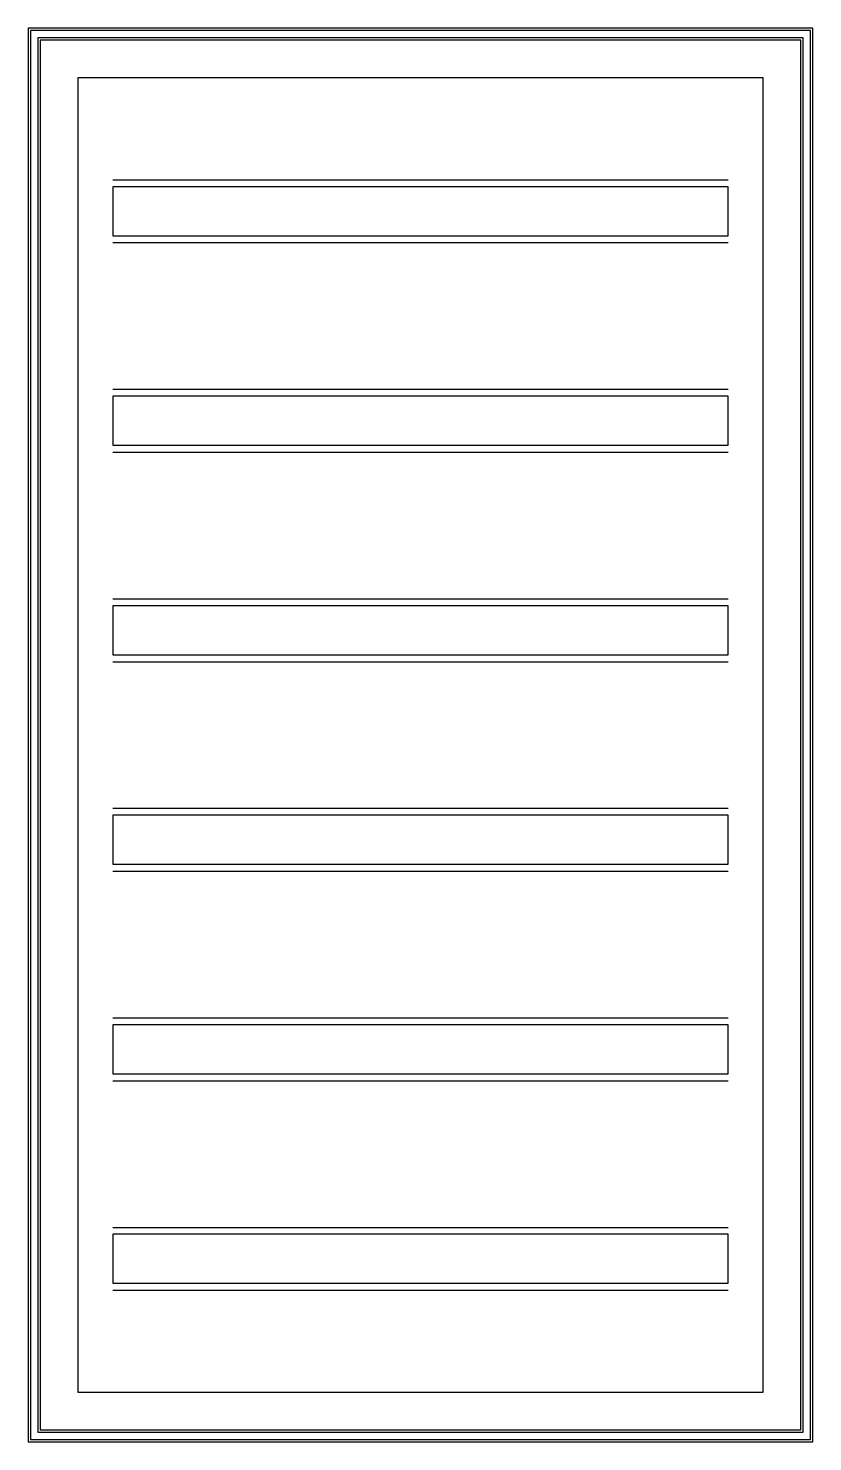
# Model space of a CAD drawing. Header units: millimetres. Extents: x 0 to 562, y 0 to 1012.
import ezdxf

# ---------------------------------------------------------------- set-up
doc = ezdxf.new("R2010")
doc.units = ezdxf.units.MM
for name, color, linetype in [('GABINETE', 7, 'Continuous'), ('PLACA', 8, 'Continuous'), ('RIELES', 3, 'Continuous')]:
    doc.layers.add(name, color=color, linetype=linetype)

msp = doc.modelspace()

# ---------------------------------------------------------------- linework, layer by layer
at = {"layer": 'GABINETE'}
for points in [[(0, 0), (562, 0), (562, 1012), (0, 1012)], [(1.6, 1.6), (560.4, 1.6), (560.4, 1010.4), (1.6, 1010.4)], [(6.9, 6.9), (555.1, 6.9), (555.1, 1005.1), (6.9, 1005.1)], [(8.5, 8.5), (553.5, 8.5), (553.5, 1003.5), (8.5, 1003.5)]]:
    msp.add_lwpolyline(points, close=True, dxfattribs=at)
at = {"layer": 'PLACA'}
msp.add_lwpolyline([(35.5, 35.5), (526.5, 35.5), (526.5, 976.5), (35.5, 976.5)], close=True, dxfattribs=at)
at = {"layer": 'RIELES'}
for p, q in [((60.5, 903.5), (501.5, 903.5)), ((60.5, 858.5), (501.5, 858.5)), ((60.5, 753.5), (501.5, 753.5)), ((60.5, 708.5), (501.5, 708.5)), ((60.5, 603.5), (501.5, 603.5)), ((60.5, 558.5), (501.5, 558.5)), ((60.5, 453.5), (501.5, 453.5)), ((60.5, 408.5), (501.5, 408.5)), ((60.5, 303.5), (501.5, 303.5)), ((60.5, 258.5), (501.5, 258.5)), ((60.5, 153.5), (501.5, 153.5)), ((60.5, 108.5), (501.5, 108.5))]:
    msp.add_line(p, q, dxfattribs=at)
for points in [[(60.5, 863.5), (501.5, 863.5), (501.5, 898.5), (60.5, 898.5)], [(60.5, 713.5), (501.5, 713.5), (501.5, 748.5), (60.5, 748.5)], [(60.5, 563.5), (501.5, 563.5), (501.5, 598.5), (60.5, 598.5)], [(60.5, 413.5), (501.5, 413.5), (501.5, 448.5), (60.5, 448.5)], [(60.5, 263.5), (501.5, 263.5), (501.5, 298.5), (60.5, 298.5)], [(60.5, 113.5), (501.5, 113.5), (501.5, 148.5), (60.5, 148.5)]]:
    msp.add_lwpolyline(points, close=True, dxfattribs=at)

doc.saveas('drawing.dxf')
